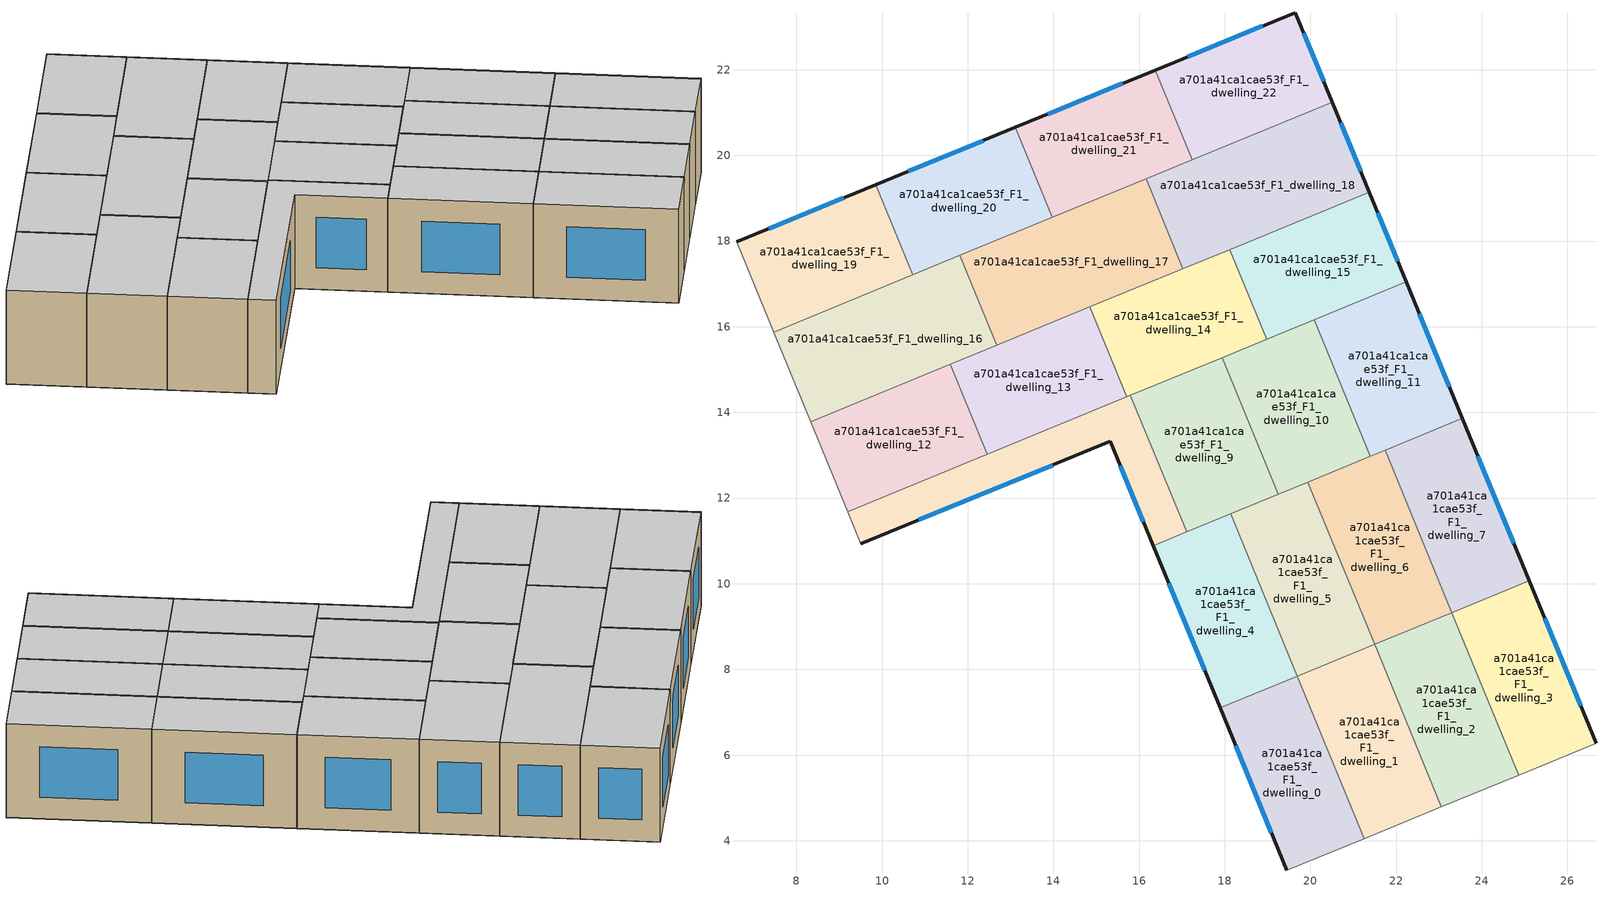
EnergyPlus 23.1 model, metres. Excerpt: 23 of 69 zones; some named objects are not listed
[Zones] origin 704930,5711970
a701a41ca1cae53f_F1_dwelling_0
 floor to a701a41ca1cae53f_F0_dwelling_0 (EU_floor_Construction): 21.26,4.05 19.7,7.84 17.89,7.1 19.45,3.31 z3
 wall outside (EU_wall_Construction): 19.45,3.31 17.89,7.1 z3:6
 wall adiabatic (EU_wall_Construction): 21.26,4.05 19.45,3.31 z3:6
 wall to a701a41ca1cae53f_F1_dwelling_1 (EU_wall_Construction): 19.7,7.84 21.26,4.05 z3:6
 wall to a701a41ca1cae53f_F1_dwelling_4 (EU_wall_Construction): 17.89,7.1 19.7,7.84 z3:6
 window (EU_Window_Construction): 19.09,4.19 18.25,6.22 z3.69:5.31
 ceiling to a701a41ca1cae53f_F2_dwelling_0 (EU_floor_Construction): 19.7,7.84 21.26,4.05 19.45,3.31 17.89,7.1 z6
a701a41ca1cae53f_F1_dwelling_1
 floor to a701a41ca1cae53f_F0_dwelling_1 (EU_floor_Construction): 23.06,4.79 21.5,8.58 19.7,7.84 21.26,4.05 z3
 wall to a701a41ca1cae53f_F1_dwelling_2 (EU_wall_Construction): 21.5,8.58 23.06,4.79 z3:6
 wall adiabatic (EU_wall_Construction): 23.06,4.79 21.26,4.05 z3:6
 wall to a701a41ca1cae53f_F1_dwelling_5 (EU_wall_Construction): 19.7,7.84 21.5,8.58 z3:6
 ceiling to a701a41ca1cae53f_F2_dwelling_1 (EU_floor_Construction): 21.5,8.58 23.06,4.79 21.26,4.05 19.7,7.84 z6
a701a41ca1cae53f_F1_dwelling_10
 floor to a701a41ca1cae53f_F0_dwelling_10 (EU_floor_Construction): 21.4,12.98 20.09,16.16 17.94,15.28 19.26,12.09 z3
 wall to a701a41ca1cae53f_F1_dwelling_11 (EU_wall_Construction): 20.09,16.16 21.4,12.98 z3:6
 wall to a701a41ca1cae53f_F1_dwelling_9 (EU_wall_Construction): 19.26,12.09 17.94,15.28 z3:6
 wall to a701a41ca1cae53f_F1_dwelling_6 (EU_wall_Construction): 21.4,12.98 19.94,12.37 z3:6
 wall to a701a41ca1cae53f_F1_dwelling_15 (EU_wall_Construction): 18.98,15.71 20.09,16.16 z3:6
 wall to a701a41ca1cae53f_F1_dwelling_14 (EU_wall_Construction): 17.94,15.28 18.98,15.71 z3:6
 wall to a701a41ca1cae53f_F1_dwelling_5 (EU_wall_Construction): 19.94,12.37 19.26,12.09 z3:6
 ceiling to a701a41ca1cae53f_F2_dwelling_10 (EU_floor_Construction): 20.09,16.16 21.4,12.98 19.26,12.09 17.94,15.28 z6
a701a41ca1cae53f_F1_dwelling_11
 floor to a701a41ca1cae53f_F0_dwelling_11 (EU_floor_Construction): 23.55,13.86 22.23,17.04 20.09,16.16 21.4,12.98 z3
 wall outside (EU_wall_Construction): 22.23,17.04 23.55,13.86 z3:6
 wall to a701a41ca1cae53f_F1_dwelling_7 (EU_wall_Construction): 23.55,13.86 21.74,13.12 z3:6
 wall to a701a41ca1cae53f_F1_dwelling_15 (EU_wall_Construction): 20.09,16.16 22.23,17.04 z3:6
 wall to a701a41ca1cae53f_F1_dwelling_6 (EU_wall_Construction): 21.74,13.12 21.4,12.98 z3:6
 window (EU_Window_Construction): 22.54,16.31 23.24,14.6 z3.69:5.31
 ceiling to a701a41ca1cae53f_F2_dwelling_11 (EU_floor_Construction): 22.23,17.04 23.55,13.86 21.4,12.98 20.09,16.16 z6
a701a41ca1cae53f_F1_dwelling_12
 floor to a701a41ca1cae53f_F0_dwelling_12 (EU_floor_Construction): 12.46,13.02 11.59,15.12 8.34,13.78 9.2,11.68 z3
 wall to a701a41ca1cae53f_F1_dwelling_13 (EU_wall_Construction): 11.59,15.12 12.46,13.02 z3:6
 wall adiabatic (EU_wall_Construction): 9.2,11.68 8.34,13.78 z3:6
 wall to a701a41ca1cae53f_F1_dwelling_8 (EU_wall_Construction): 12.46,13.02 9.2,11.68 z3:6
 wall to a701a41ca1cae53f_F1_dwelling_16 (EU_wall_Construction): 8.34,13.78 11.59,15.12 z3:6
 ceiling to a701a41ca1cae53f_F2_dwelling_12 (EU_floor_Construction): 11.59,15.12 12.46,13.02 9.2,11.68 8.34,13.78 z6
a701a41ca1cae53f_F1_dwelling_13
 floor to a701a41ca1cae53f_F0_dwelling_13 (EU_floor_Construction): 15.72,14.36 14.85,16.46 11.59,15.12 12.46,13.02 z3
 wall to a701a41ca1cae53f_F1_dwelling_14 (EU_wall_Construction): 14.85,16.46 15.72,14.36 z3:6
 wall to a701a41ca1cae53f_F1_dwelling_17 (EU_wall_Construction): 12.68,15.57 14.85,16.46 z3:6
 wall to a701a41ca1cae53f_F1_dwelling_8 (EU_wall_Construction): 15.72,14.36 12.46,13.02 z3:6
 wall to a701a41ca1cae53f_F1_dwelling_16 (EU_wall_Construction): 11.6,15.12 12.68,15.57 z3:6
 ceiling to a701a41ca1cae53f_F2_dwelling_13 (EU_floor_Construction): 14.85,16.46 15.72,14.36 12.46,13.02 11.59,15.12 z6
a701a41ca1cae53f_F1_dwelling_14
 floor to a701a41ca1cae53f_F0_dwelling_14 (EU_floor_Construction): 18.98,15.71 18.11,17.8 14.85,16.46 15.72,14.36 z3
 wall to a701a41ca1cae53f_F1_dwelling_15 (EU_wall_Construction): 18.11,17.8 18.98,15.71 z3:6
 wall to a701a41ca1cae53f_F1_dwelling_9 (EU_wall_Construction): 17.94,15.28 15.8,14.4 z3:6
 wall to a701a41ca1cae53f_F1_dwelling_18 (EU_wall_Construction): 17.03,17.36 18.11,17.8 z3:6
 wall to a701a41ca1cae53f_F1_dwelling_17 (EU_wall_Construction): 14.85,16.46 17.03,17.35 z3:6
 wall to a701a41ca1cae53f_F1_dwelling_8 (EU_wall_Construction): 15.8,14.4 15.72,14.36 z3:6
 ceiling to a701a41ca1cae53f_F2_dwelling_14 (EU_floor_Construction): 18.11,17.8 18.98,15.71 15.72,14.36 14.85,16.46 z6
a701a41ca1cae53f_F1_dwelling_15
 floor to a701a41ca1cae53f_F0_dwelling_15 (EU_floor_Construction): 22.23,17.04 21.37,19.14 18.11,17.8 18.98,15.71 z3
 wall outside (EU_wall_Construction): 21.37,19.14 22.23,17.04 z3:6
 wall to a701a41ca1cae53f_F1_dwelling_18 (EU_wall_Construction): 18.11,17.8 21.37,19.14 z3:6
 window (EU_Window_Construction): 21.57,18.66 22.04,17.53 z3.69:5.31
 ceiling to a701a41ca1cae53f_F2_dwelling_15 (EU_floor_Construction): 21.37,19.14 22.23,17.04 18.98,15.71 18.11,17.8 z6
a701a41ca1cae53f_F1_dwelling_16
 floor to a701a41ca1cae53f_F0_dwelling_16 (EU_floor_Construction): 12.68,15.57 11.82,17.67 7.47,15.88 8.34,13.78 z3
 wall to a701a41ca1cae53f_F1_dwelling_17 (EU_wall_Construction): 11.82,17.67 12.68,15.57 z3:6
 wall adiabatic (EU_wall_Construction): 8.34,13.78 7.47,15.88 z3:6
 wall to a701a41ca1cae53f_F1_dwelling_19 (EU_wall_Construction): 7.47,15.88 10.72,17.21 z3:6
 wall to a701a41ca1cae53f_F1_dwelling_20 (EU_wall_Construction): 10.72,17.21 11.82,17.66 z3:6
 ceiling to a701a41ca1cae53f_F2_dwelling_16 (EU_floor_Construction): 11.82,17.67 12.68,15.57 8.34,13.78 7.47,15.88 z6
a701a41ca1cae53f_F1_dwelling_17
 floor to a701a41ca1cae53f_F0_dwelling_17 (EU_floor_Construction): 17.03,17.36 16.16,19.45 11.82,17.67 12.68,15.57 z3
 wall to a701a41ca1cae53f_F1_dwelling_18 (EU_wall_Construction): 16.16,19.45 17.03,17.36 z3:6
 wall to a701a41ca1cae53f_F1_dwelling_21 (EU_wall_Construction): 13.98,18.55 16.16,19.45 z3:6
 wall to a701a41ca1cae53f_F1_dwelling_20 (EU_wall_Construction): 11.82,17.67 13.98,18.55 z3:6
 ceiling to a701a41ca1cae53f_F2_dwelling_17 (EU_floor_Construction): 16.16,19.45 17.03,17.36 12.68,15.57 11.82,17.67 z6
a701a41ca1cae53f_F1_dwelling_18
 floor to a701a41ca1cae53f_F0_dwelling_18 (EU_floor_Construction): 21.37,19.14 20.51,21.24 16.16,19.45 17.03,17.36 z3
 wall outside (EU_wall_Construction): 20.51,21.24 21.37,19.14 z3:6
 wall to a701a41ca1cae53f_F1_dwelling_22 (EU_wall_Construction): 17.24,19.9 20.51,21.24 z3:6
 wall to a701a41ca1cae53f_F1_dwelling_21 (EU_wall_Construction): 16.16,19.45 17.24,19.9 z3:6
 window (EU_Window_Construction): 20.71,20.76 21.17,19.63 z3.69:5.31
 ceiling to a701a41ca1cae53f_F2_dwelling_18 (EU_floor_Construction): 20.51,21.24 21.37,19.14 17.03,17.36 16.16,19.45 z6
a701a41ca1cae53f_F1_dwelling_19
 floor to a701a41ca1cae53f_F0_dwelling_19 (EU_floor_Construction): 10.72,17.21 9.85,19.32 6.6,17.98 7.47,15.88 z3
 wall outside (EU_wall_Construction): 6.6,17.98 9.85,19.32 z3:6
 wall to a701a41ca1cae53f_F1_dwelling_20 (EU_wall_Construction): 9.85,19.32 10.72,17.21 z3:6
 wall adiabatic (EU_wall_Construction): 7.47,15.88 6.6,17.98 z3:6
 window (EU_Window_Construction): 7.36,18.29 9.1,19.01 z3.69:5.31
 ceiling to a701a41ca1cae53f_F2_dwelling_19 (EU_floor_Construction): 9.85,19.32 10.72,17.21 7.47,15.88 6.6,17.98 z6
a701a41ca1cae53f_F1_dwelling_2
 floor to a701a41ca1cae53f_F0_dwelling_2 (EU_floor_Construction): 24.86,5.53 23.3,9.33 21.5,8.58 23.06,4.79 z3
 wall to a701a41ca1cae53f_F1_dwelling_3 (EU_wall_Construction): 23.3,9.33 24.86,5.53 z3:6
 wall adiabatic (EU_wall_Construction): 24.86,5.53 23.06,4.79 z3:6
 wall to a701a41ca1cae53f_F1_dwelling_6 (EU_wall_Construction): 21.5,8.58 23.3,9.33 z3:6
 ceiling to a701a41ca1cae53f_F2_dwelling_2 (EU_floor_Construction): 23.3,9.33 24.86,5.53 23.06,4.79 21.5,8.58 z6
a701a41ca1cae53f_F1_dwelling_20
 floor to a701a41ca1cae53f_F0_dwelling_20 (EU_floor_Construction): 13.98,18.55 13.11,20.65 9.85,19.32 10.72,17.21 z3
 wall outside (EU_wall_Construction): 9.85,19.32 13.11,20.65 z3:6
 wall to a701a41ca1cae53f_F1_dwelling_21 (EU_wall_Construction): 13.11,20.65 13.98,18.55 z3:6
 window (EU_Window_Construction): 10.61,19.62 12.36,20.34 z3.69:5.31
 ceiling to a701a41ca1cae53f_F2_dwelling_20 (EU_floor_Construction): 13.11,20.65 13.98,18.55 10.72,17.21 9.85,19.32 z6
a701a41ca1cae53f_F1_dwelling_21
 floor to a701a41ca1cae53f_F0_dwelling_21 (EU_floor_Construction): 17.24,19.9 16.38,21.99 13.11,20.65 13.98,18.55 z3
 wall outside (EU_wall_Construction): 13.11,20.65 16.38,21.99 z3:6
 wall to a701a41ca1cae53f_F1_dwelling_22 (EU_wall_Construction): 16.38,21.99 17.24,19.9 z3:6
 window (EU_Window_Construction): 13.87,20.96 15.62,21.68 z3.69:5.31
 ceiling to a701a41ca1cae53f_F2_dwelling_21 (EU_floor_Construction): 16.38,21.99 17.24,19.9 13.98,18.55 13.11,20.65 z6
a701a41ca1cae53f_F1_dwelling_22
 floor to a701a41ca1cae53f_F0_dwelling_22 (EU_floor_Construction): 20.51,21.24 19.65,23.33 16.38,21.99 17.24,19.9 z3
 wall outside (EU_wall_Construction): 16.38,21.99 19.65,23.33 20.51,21.24 z3:6
 window (EU_Window_Construction): 17.14,22.3 18.89,23.02 / 19.85,22.85 20.31,21.73 z3.69:5.31
 ceiling to a701a41ca1cae53f_F2_dwelling_22 (EU_floor_Construction): 19.65,23.33 20.51,21.24 17.24,19.9 16.38,21.99 z6
a701a41ca1cae53f_F1_dwelling_3
 floor to a701a41ca1cae53f_F0_dwelling_3 (EU_floor_Construction): 26.67,6.28 25.11,10.07 23.3,9.33 24.86,5.53 z3
 wall outside (EU_wall_Construction): 25.11,10.07 26.67,6.28 z3:6
 wall adiabatic (EU_wall_Construction): 26.67,6.28 24.86,5.53 z3:6
 wall to a701a41ca1cae53f_F1_dwelling_7 (EU_wall_Construction): 23.3,9.33 25.11,10.07 z3:6
 window (EU_Window_Construction): 25.47,9.19 26.31,7.15 z3.69:5.31
 ceiling to a701a41ca1cae53f_F2_dwelling_3 (EU_floor_Construction): 25.11,10.07 26.67,6.28 24.86,5.53 23.3,9.33 z6
a701a41ca1cae53f_F1_dwelling_4
 floor to a701a41ca1cae53f_F0_dwelling_4 (EU_floor_Construction): 19.69,7.84 18.14,11.63 16.33,10.89 17.89,7.1 z3
 wall outside (EU_wall_Construction): 17.89,7.1 16.33,10.89 z3:6
 wall to a701a41ca1cae53f_F1_dwelling_5 (EU_wall_Construction): 18.14,11.63 19.69,7.84 z3:6
 wall to a701a41ca1cae53f_F1_dwelling_9 (EU_wall_Construction): 17.11,11.21 18.14,11.63 z3:6
 wall to a701a41ca1cae53f_F1_dwelling_8 (EU_wall_Construction): 16.33,10.89 17.11,11.21 z3:6
 window (EU_Window_Construction): 17.53,7.98 16.69,10.01 z3.69:5.31
 ceiling to a701a41ca1cae53f_F2_dwelling_4 (EU_floor_Construction): 18.14,11.63 19.69,7.84 17.89,7.1 16.33,10.89 z6
a701a41ca1cae53f_F1_dwelling_5
 floor to a701a41ca1cae53f_F0_dwelling_5 (EU_floor_Construction): 21.5,8.58 19.94,12.38 18.14,11.63 19.69,7.84 z3
 wall to a701a41ca1cae53f_F1_dwelling_6 (EU_wall_Construction): 19.94,12.38 21.5,8.58 z3:6
 wall to a701a41ca1cae53f_F1_dwelling_9 (EU_wall_Construction): 18.14,11.63 19.25,12.09 z3:6
 ceiling to a701a41ca1cae53f_F2_dwelling_5 (EU_floor_Construction): 19.94,12.38 21.5,8.58 19.69,7.84 18.14,11.63 z6
a701a41ca1cae53f_F1_dwelling_6
 floor to a701a41ca1cae53f_F0_dwelling_6 (EU_floor_Construction): 23.3,9.33 21.74,13.12 19.94,12.38 21.5,8.58 z3
 wall to a701a41ca1cae53f_F1_dwelling_7 (EU_wall_Construction): 21.74,13.12 23.3,9.33 z3:6
 ceiling to a701a41ca1cae53f_F2_dwelling_6 (EU_floor_Construction): 21.74,13.12 23.3,9.33 21.5,8.58 19.94,12.38 z6
a701a41ca1cae53f_F1_dwelling_7
 floor to a701a41ca1cae53f_F0_dwelling_7 (EU_floor_Construction): 25.11,10.07 23.55,13.86 21.74,13.12 23.3,9.33 z3
 wall outside (EU_wall_Construction): 23.55,13.86 25.11,10.07 z3:6
 window (EU_Window_Construction): 23.91,12.98 24.74,10.95 z3.69:5.31
 ceiling to a701a41ca1cae53f_F2_dwelling_7 (EU_floor_Construction): 23.55,13.86 25.11,10.07 23.3,9.33 21.74,13.12 z6
a701a41ca1cae53f_F1_dwelling_8
 floor to a701a41ca1cae53f_F0_dwelling_8 (EU_floor_Construction): 17.11,11.21 15.8,14.4 9.2,11.68 9.51,10.94 15.33,13.32 16.33,10.89 z3
 wall outside (EU_wall_Construction): 16.33,10.89 15.33,13.32 9.51,10.94 z3:6
 wall adiabatic (EU_wall_Construction): 9.51,10.94 9.2,11.68 z3:6
 wall to a701a41ca1cae53f_F1_dwelling_9 (EU_wall_Construction): 15.8,14.4 17.11,11.21 z3:6
 window (EU_Window_Construction): 16.1,11.45 15.56,12.76 / 13.98,12.77 10.85,11.49 z3.69:5.31
 ceiling to a701a41ca1cae53f_F2_dwelling_8 (EU_floor_Construction): 15.8,14.4 17.11,11.21 16.33,10.89 15.33,13.32 9.51,10.94 9.2,11.68 z6
a701a41ca1cae53f_F1_dwelling_9
 floor to a701a41ca1cae53f_F0_dwelling_9 (EU_floor_Construction): 19.26,12.09 17.94,15.28 15.8,14.4 17.11,11.21 z3
 ceiling to a701a41ca1cae53f_F2_dwelling_9 (EU_floor_Construction): 17.94,15.28 19.26,12.09 17.11,11.21 15.8,14.4 z6
[Building]
EU S2 Campaign: North Axis=0; Terrain=City; Solar Distribution=FullExterior
[Site:Location]
London: Latitude=51.5; Longitude=-0.5; Time Zone=0; Elevation=25
[SizingPeriod:WeatherFileDays]
AnnualSizingPeriod: Begin Month=1; Begin Day of Month=1; End Month=12; End Day of Month=31; Day of Week for Start Day=Monday; Use Weather File Daylight Saving Period=No; Use Weather File Rain and Snow Indicators=No
[MATERIAL]
EU_InternalMass_Material: Roughness=MediumRough; Thickness=0.1; Conductivity=1; Density=1800; Specific Heat=900; Thermal Absorptance=0.9; Solar Absorptance=0.7; Visible Absorptance=0.7
[MATERIAL:NOMASS] Roughness=MediumRough; Thermal Absorptance=0.9; Solar Absorptance=0.7; Visible Absorptance=0.7
Name | Thermal Resistance
EU_wall_NoMass | 0.635353
EU_floor_NoMass | 1.96382
[WINDOWMATERIAL:SIMPLEGLAZINGSYSTEM]
EU_Window_SimpleGlazing: UFactor=2.96269; Solar Heat Gain Coefficient=0.76; Visible Transmittance=0.76
[CONSTRUCTION]
EU_wall_Construction: EU_wall_NoMass
EU_floor_Construction: EU_floor_NoMass
EU_InternalMass_Construction: EU_InternalMass_Material
EU_Window_Construction: EU_Window_SimpleGlazing
[ZONE] Type=1; Multiplier=1; Ceiling Height=autocalculate; Floor Area=autocalculate; Part of Total Floor Area=Yes
Name | Volume
a701a41ca1cae53f_F1_dwelling_0 | 23.9868
a701a41ca1cae53f_F1_dwelling_1; a701a41ca1cae53f_F1_dwelling_2 | 23.978
a701a41ca1cae53f_F1_dwelling_10 | 23.9905
a701a41ca1cae53f_F1_dwelling_11 | 23.9758
a701a41ca1cae53f_F1_dwelling_12 | 23.9861
a701a41ca1cae53f_F1_dwelling_13; a701a41ca1cae53f_F1_dwelling_14 | 23.9883
a701a41ca1cae53f_F1_dwelling_15 | 23.9854
a701a41ca1cae53f_F1_dwelling_16 | 31.9739
a701a41ca1cae53f_F1_dwelling_17 | 31.9827
a701a41ca1cae53f_F1_dwelling_18 | 31.9856
a701a41ca1cae53f_F1_dwelling_19 | 23.9766
a701a41ca1cae53f_F1_dwelling_20 | 23.9832
a701a41ca1cae53f_F1_dwelling_21; a701a41ca1cae53f_F1_dwelling_22; a701a41ca1cae53f_F1_dwelling_8 | 23.9817
a701a41ca1cae53f_F1_dwelling_3 | 23.9919
a701a41ca1cae53f_F1_dwelling_4 | 23.9897
a701a41ca1cae53f_F1_dwelling_5 | 23.9824
a701a41ca1cae53f_F1_dwelling_6 | 23.989
a701a41ca1cae53f_F1_dwelling_7; a701a41ca1cae53f_F1_dwelling_9 | 23.9773
[INTERNALMASS] Construction=EU_InternalMass_Construction
Name | Zone or ZoneList | Surface Area
a701a41ca1cae53f_F1_dwelling_0_EU_InternalMass | a701a41ca1cae53f_F1_dwelling_0 | 7.99753
a701a41ca1cae53f_F1_dwelling_1_EU_InternalMass | a701a41ca1cae53f_F1_dwelling_1 | 7.99254
a701a41ca1cae53f_F1_dwelling_2_EU_InternalMass | a701a41ca1cae53f_F1_dwelling_2 | 7.99281
a701a41ca1cae53f_F1_dwelling_3_EU_InternalMass | a701a41ca1cae53f_F1_dwelling_3 | 7.99688
a701a41ca1cae53f_F1_dwelling_4_EU_InternalMass | a701a41ca1cae53f_F1_dwelling_4 | 7.99636
a701a41ca1cae53f_F1_dwelling_5_EU_InternalMass | a701a41ca1cae53f_F1_dwelling_5 | 7.99422
a701a41ca1cae53f_F1_dwelling_6_EU_InternalMass | a701a41ca1cae53f_F1_dwelling_6 | 7.99648
a701a41ca1cae53f_F1_dwelling_7_EU_InternalMass | a701a41ca1cae53f_F1_dwelling_7 | 7.99269
a701a41ca1cae53f_F1_dwelling_8_EU_InternalMass | a701a41ca1cae53f_F1_dwelling_8 | 7.99389
a701a41ca1cae53f_F1_dwelling_9_EU_InternalMass | a701a41ca1cae53f_F1_dwelling_9 | 7.992
a701a41ca1cae53f_F1_dwelling_10_EU_InternalMass | a701a41ca1cae53f_F1_dwelling_10 | 7.99692
a701a41ca1cae53f_F1_dwelling_11_EU_InternalMass | a701a41ca1cae53f_F1_dwelling_11 | 7.992
a701a41ca1cae53f_F1_dwelling_12_EU_InternalMass | a701a41ca1cae53f_F1_dwelling_12 | 7.99563
a701a41ca1cae53f_F1_dwelling_13_EU_InternalMass | a701a41ca1cae53f_F1_dwelling_13 | 7.99601
a701a41ca1cae53f_F1_dwelling_14_EU_InternalMass | a701a41ca1cae53f_F1_dwelling_14 | 7.99601
a701a41ca1cae53f_F1_dwelling_15_EU_InternalMass | a701a41ca1cae53f_F1_dwelling_15 | 7.99548
a701a41ca1cae53f_F1_dwelling_16_EU_InternalMass | a701a41ca1cae53f_F1_dwelling_16 | 10.658
a701a41ca1cae53f_F1_dwelling_17_EU_InternalMass | a701a41ca1cae53f_F1_dwelling_17 | 10.661
a701a41ca1cae53f_F1_dwelling_18_EU_InternalMass | a701a41ca1cae53f_F1_dwelling_18 | 10.6618
a701a41ca1cae53f_F1_dwelling_19_EU_InternalMass | a701a41ca1cae53f_F1_dwelling_19 | 7.99258
a701a41ca1cae53f_F1_dwelling_20_EU_InternalMass | a701a41ca1cae53f_F1_dwelling_20 | 7.99457
a701a41ca1cae53f_F1_dwelling_21_EU_InternalMass | a701a41ca1cae53f_F1_dwelling_21 | 7.99483
a701a41ca1cae53f_F1_dwelling_22_EU_InternalMass | a701a41ca1cae53f_F1_dwelling_22 | 7.99389
[OTHEREQUIPMENT] Fuel Type=Electricity; Design Level Calculation Method=Watts/Area; Power per Zone Floor Area=1; Fraction Latent=0; Fraction Radiant=0; Fraction Lost=0; Carbon Dioxide Generation Rate=0; EndUse Subcategory=EU_Step8_InternalGains
Name | Zone or ZoneList or Space or SpaceList | Schedule
EU_Step8_InternalGain_a701a41ca1cae53f_F1_dwelling_0_f000 | a701a41ca1cae53f_F1_dwelling_0 | EU_Step8_GainSchedule_a701a41ca1cae53f_F1_dwelling_0_f000
EU_Step8_InternalGain_a701a41ca1cae53f_F1_dwelling_1_f000 | a701a41ca1cae53f_F1_dwelling_1 | EU_Step8_GainSchedule_a701a41ca1cae53f_F1_dwelling_1_f000
EU_Step8_InternalGain_a701a41ca1cae53f_F1_dwelling_2_f000 | a701a41ca1cae53f_F1_dwelling_2 | EU_Step8_GainSchedule_a701a41ca1cae53f_F1_dwelling_2_f000
EU_Step8_InternalGain_a701a41ca1cae53f_F1_dwelling_3_f000 | a701a41ca1cae53f_F1_dwelling_3 | EU_Step8_GainSchedule_a701a41ca1cae53f_F1_dwelling_3_f000
EU_Step8_InternalGain_a701a41ca1cae53f_F1_dwelling_4_f000 | a701a41ca1cae53f_F1_dwelling_4 | EU_Step8_GainSchedule_a701a41ca1cae53f_F1_dwelling_4_f000
EU_Step8_InternalGain_a701a41ca1cae53f_F1_dwelling_5_f000 | a701a41ca1cae53f_F1_dwelling_5 | EU_Step8_GainSchedule_a701a41ca1cae53f_F1_dwelling_5_f000
EU_Step8_InternalGain_a701a41ca1cae53f_F1_dwelling_6_f000 | a701a41ca1cae53f_F1_dwelling_6 | EU_Step8_GainSchedule_a701a41ca1cae53f_F1_dwelling_6_f000
EU_Step8_InternalGain_a701a41ca1cae53f_F1_dwelling_7_f000 | a701a41ca1cae53f_F1_dwelling_7 | EU_Step8_GainSchedule_a701a41ca1cae53f_F1_dwelling_7_f000
EU_Step8_InternalGain_a701a41ca1cae53f_F1_dwelling_8_f000 | a701a41ca1cae53f_F1_dwelling_8 | EU_Step8_GainSchedule_a701a41ca1cae53f_F1_dwelling_8_f000
EU_Step8_InternalGain_a701a41ca1cae53f_F1_dwelling_9_f000 | a701a41ca1cae53f_F1_dwelling_9 | EU_Step8_GainSchedule_a701a41ca1cae53f_F1_dwelling_9_f000
EU_Step8_InternalGain_a701a41ca1cae53f_F1_dwelling_10_f000 | a701a41ca1cae53f_F1_dwelling_10 | EU_Step8_GainSchedule_a701a41ca1cae53f_F1_dwelling_10_f000
EU_Step8_InternalGain_a701a41ca1cae53f_F1_dwelling_11_f000 | a701a41ca1cae53f_F1_dwelling_11 | EU_Step8_GainSchedule_a701a41ca1cae53f_F1_dwelling_11_f000
EU_Step8_InternalGain_a701a41ca1cae53f_F1_dwelling_12_f000 | a701a41ca1cae53f_F1_dwelling_12 | EU_Step8_GainSchedule_a701a41ca1cae53f_F1_dwelling_12_f000
EU_Step8_InternalGain_a701a41ca1cae53f_F1_dwelling_13_f000 | a701a41ca1cae53f_F1_dwelling_13 | EU_Step8_GainSchedule_a701a41ca1cae53f_F1_dwelling_13_f000
EU_Step8_InternalGain_a701a41ca1cae53f_F1_dwelling_14_f000 | a701a41ca1cae53f_F1_dwelling_14 | EU_Step8_GainSchedule_a701a41ca1cae53f_F1_dwelling_14_f000
EU_Step8_InternalGain_a701a41ca1cae53f_F1_dwelling_15_f000 | a701a41ca1cae53f_F1_dwelling_15 | EU_Step8_GainSchedule_a701a41ca1cae53f_F1_dwelling_15_f000
EU_Step8_InternalGain_a701a41ca1cae53f_F1_dwelling_16_f000 | a701a41ca1cae53f_F1_dwelling_16 | EU_Step8_GainSchedule_a701a41ca1cae53f_F1_dwelling_16_f000
EU_Step8_InternalGain_a701a41ca1cae53f_F1_dwelling_17_f000 | a701a41ca1cae53f_F1_dwelling_17 | EU_Step8_GainSchedule_a701a41ca1cae53f_F1_dwelling_17_f000
EU_Step8_InternalGain_a701a41ca1cae53f_F1_dwelling_18_f000 | a701a41ca1cae53f_F1_dwelling_18 | EU_Step8_GainSchedule_a701a41ca1cae53f_F1_dwelling_18_f000
EU_Step8_InternalGain_a701a41ca1cae53f_F1_dwelling_19_f000 | a701a41ca1cae53f_F1_dwelling_19 | EU_Step8_GainSchedule_a701a41ca1cae53f_F1_dwelling_19_f000
EU_Step8_InternalGain_a701a41ca1cae53f_F1_dwelling_20_f000 | a701a41ca1cae53f_F1_dwelling_20 | EU_Step8_GainSchedule_a701a41ca1cae53f_F1_dwelling_20_f000
EU_Step8_InternalGain_a701a41ca1cae53f_F1_dwelling_21_f000 | a701a41ca1cae53f_F1_dwelling_21 | EU_Step8_GainSchedule_a701a41ca1cae53f_F1_dwelling_21_f000
EU_Step8_InternalGain_a701a41ca1cae53f_F1_dwelling_22_f000 | a701a41ca1cae53f_F1_dwelling_22 | EU_Step8_GainSchedule_a701a41ca1cae53f_F1_dwelling_22_f000
[ZONEVENTILATION:DESIGNFLOWRATE] Schedule=EU_AlwaysOn; Design Flow Rate Calculation Method=AirChanges/Hour; Air Changes per Hour=0.555504; Ventilation Type=Natural; Fan Pressure Rise=0; Fan Total Efficiency=1; Constant Term Coefficient=1; Temperature Term Coefficient=0; Velocity Term Coefficient=0; Velocity Squared Term Coefficient=0; Minimum Indoor Temperature=-100; Maximum Indoor Temperature=100; Delta Temperature=-100; Minimum Outdoor Temperature=-100; Maximum Outdoor Temperature=100; Maximum Wind Speed=40
Name | Zone or ZoneList or Space or SpaceList
EU_ConstantAir_a701a41ca1cae53f_F1_dwelling_0 | a701a41ca1cae53f_F1_dwelling_0
EU_ConstantAir_a701a41ca1cae53f_F1_dwelling_1 | a701a41ca1cae53f_F1_dwelling_1
EU_ConstantAir_a701a41ca1cae53f_F1_dwelling_2 | a701a41ca1cae53f_F1_dwelling_2
EU_ConstantAir_a701a41ca1cae53f_F1_dwelling_3 | a701a41ca1cae53f_F1_dwelling_3
EU_ConstantAir_a701a41ca1cae53f_F1_dwelling_4 | a701a41ca1cae53f_F1_dwelling_4
EU_ConstantAir_a701a41ca1cae53f_F1_dwelling_5 | a701a41ca1cae53f_F1_dwelling_5
EU_ConstantAir_a701a41ca1cae53f_F1_dwelling_6 | a701a41ca1cae53f_F1_dwelling_6
EU_ConstantAir_a701a41ca1cae53f_F1_dwelling_7 | a701a41ca1cae53f_F1_dwelling_7
EU_ConstantAir_a701a41ca1cae53f_F1_dwelling_8 | a701a41ca1cae53f_F1_dwelling_8
EU_ConstantAir_a701a41ca1cae53f_F1_dwelling_9 | a701a41ca1cae53f_F1_dwelling_9
EU_ConstantAir_a701a41ca1cae53f_F1_dwelling_10 | a701a41ca1cae53f_F1_dwelling_10
EU_ConstantAir_a701a41ca1cae53f_F1_dwelling_11 | a701a41ca1cae53f_F1_dwelling_11
EU_ConstantAir_a701a41ca1cae53f_F1_dwelling_12 | a701a41ca1cae53f_F1_dwelling_12
EU_ConstantAir_a701a41ca1cae53f_F1_dwelling_13 | a701a41ca1cae53f_F1_dwelling_13
EU_ConstantAir_a701a41ca1cae53f_F1_dwelling_14 | a701a41ca1cae53f_F1_dwelling_14
EU_ConstantAir_a701a41ca1cae53f_F1_dwelling_15 | a701a41ca1cae53f_F1_dwelling_15
EU_ConstantAir_a701a41ca1cae53f_F1_dwelling_16 | a701a41ca1cae53f_F1_dwelling_16
EU_ConstantAir_a701a41ca1cae53f_F1_dwelling_17 | a701a41ca1cae53f_F1_dwelling_17
EU_ConstantAir_a701a41ca1cae53f_F1_dwelling_18 | a701a41ca1cae53f_F1_dwelling_18
EU_ConstantAir_a701a41ca1cae53f_F1_dwelling_19 | a701a41ca1cae53f_F1_dwelling_19
EU_ConstantAir_a701a41ca1cae53f_F1_dwelling_20 | a701a41ca1cae53f_F1_dwelling_20
EU_ConstantAir_a701a41ca1cae53f_F1_dwelling_21 | a701a41ca1cae53f_F1_dwelling_21
EU_ConstantAir_a701a41ca1cae53f_F1_dwelling_22 | a701a41ca1cae53f_F1_dwelling_22
[HVACTEMPLATE:ZONE:IDEALLOADSAIRSYSTEM] System Availability Schedule=EU_AlwaysOn; Maximum Heating Supply Air Temperature=50; Minimum Cooling Supply Air Temperature=13; Maximum Heating Supply Air Humidity Ratio=0.0156; Minimum Cooling Supply Air Humidity Ratio=0.0077; Heating Limit=NoLimit; Cooling Limit=NoLimit; Heating Availability Schedule=EU_AlwaysOn; Cooling Availability Schedule=EU_CoolingOff; Dehumidification Control Type=ConstantSensibleHeatRatio; Cooling Sensible Heat Ratio=0.7; Dehumidification Setpoint=60; Humidification Control Type=None; Humidification Setpoint=30; Outdoor Air Method=None; Outdoor Air Flow Rate per Person=0.00944; Outdoor Air Flow Rate per Zone Floor Area=0; Outdoor Air Flow Rate per Zone=0; Demand Controlled Ventilation Type=None; Outdoor Air Economizer Type=NoEconomizer; Heat Recovery Type=None; Sensible Heat Recovery Effectiveness=0.7; Latent Heat Recovery Effectiveness=0.65
Name | Template Thermostat
a701a41ca1cae53f_F1_dwelling_0 | EU_HeatOnly_a701a41ca1cae53f_F1_dwelling_0
a701a41ca1cae53f_F1_dwelling_1 | EU_HeatOnly_a701a41ca1cae53f_F1_dwelling_1
a701a41ca1cae53f_F1_dwelling_2 | EU_HeatOnly_a701a41ca1cae53f_F1_dwelling_2
a701a41ca1cae53f_F1_dwelling_3 | EU_HeatOnly_a701a41ca1cae53f_F1_dwelling_3
a701a41ca1cae53f_F1_dwelling_4 | EU_HeatOnly_a701a41ca1cae53f_F1_dwelling_4
a701a41ca1cae53f_F1_dwelling_5 | EU_HeatOnly_a701a41ca1cae53f_F1_dwelling_5
a701a41ca1cae53f_F1_dwelling_6 | EU_HeatOnly_a701a41ca1cae53f_F1_dwelling_6
a701a41ca1cae53f_F1_dwelling_7 | EU_HeatOnly_a701a41ca1cae53f_F1_dwelling_7
a701a41ca1cae53f_F1_dwelling_8 | EU_HeatOnly_a701a41ca1cae53f_F1_dwelling_8
a701a41ca1cae53f_F1_dwelling_9 | EU_HeatOnly_a701a41ca1cae53f_F1_dwelling_9
a701a41ca1cae53f_F1_dwelling_10 | EU_HeatOnly_a701a41ca1cae53f_F1_dwelling_10
a701a41ca1cae53f_F1_dwelling_11 | EU_HeatOnly_a701a41ca1cae53f_F1_dwelling_11
a701a41ca1cae53f_F1_dwelling_12 | EU_HeatOnly_a701a41ca1cae53f_F1_dwelling_12
a701a41ca1cae53f_F1_dwelling_13 | EU_HeatOnly_a701a41ca1cae53f_F1_dwelling_13
a701a41ca1cae53f_F1_dwelling_14 | EU_HeatOnly_a701a41ca1cae53f_F1_dwelling_14
a701a41ca1cae53f_F1_dwelling_15 | EU_HeatOnly_a701a41ca1cae53f_F1_dwelling_15
a701a41ca1cae53f_F1_dwelling_16 | EU_HeatOnly_a701a41ca1cae53f_F1_dwelling_16
a701a41ca1cae53f_F1_dwelling_17 | EU_HeatOnly_a701a41ca1cae53f_F1_dwelling_17
a701a41ca1cae53f_F1_dwelling_18 | EU_HeatOnly_a701a41ca1cae53f_F1_dwelling_18
a701a41ca1cae53f_F1_dwelling_19 | EU_HeatOnly_a701a41ca1cae53f_F1_dwelling_19
a701a41ca1cae53f_F1_dwelling_20 | EU_HeatOnly_a701a41ca1cae53f_F1_dwelling_20
a701a41ca1cae53f_F1_dwelling_21 | EU_HeatOnly_a701a41ca1cae53f_F1_dwelling_21
a701a41ca1cae53f_F1_dwelling_22 | EU_HeatOnly_a701a41ca1cae53f_F1_dwelling_22
[SIZING:ZONE] Zone Cooling Design Supply Air Temperature Input Method=SupplyAirTemperature; Zone Cooling Design Supply Air Temperature=13; Zone Heating Design Supply Air Temperature Input Method=SupplyAirTemperature; Zone Heating Design Supply Air Temperature=50; Zone Cooling Design Supply Air Humidity Ratio=0.008; Zone Heating Design Supply Air Humidity Ratio=0.008; Cooling Design Air Flow Method=DesignDay; Cooling Design Air Flow Rate=0; Cooling Minimum Air Flow per Zone Floor Area=0.000762; Cooling Minimum Air Flow=0; Cooling Minimum Air Flow Fraction=0.2; Heating Design Air Flow Method=DesignDay; Heating Design Air Flow Rate=0; Heating Maximum Air Flow per Zone Floor Area=0.002032; Heating Maximum Air Flow=0.141576; Heating Maximum Air Flow Fraction=0.3; Account for Dedicated Outdoor Air System=No; Dedicated Outdoor Air System Control Strategy=NeutralSupplyAir; Dedicated Outdoor Air Low Setpoint Temperature for Design=autosize; Dedicated Outdoor Air High Setpoint Temperature for Design=autosize; Zone Load Sizing Method=Sensible Load Only No Latent Load; Zone Latent Cooling Design Supply Air Humidity Ratio Input Method=HumidityRatioDifference; Zone Cooling Design Supply Air Humidity Ratio Difference=0.005; Zone Latent Heating Design Supply Air Humidity Ratio Input Method=HumidityRatioDifference; Zone Humidification Design Supply Air Humidity Ratio Difference=0.005
a701a41ca1cae53f_F1_dwelling_0; a701a41ca1cae53f_F1_dwelling_1; a701a41ca1cae53f_F1_dwelling_2; a701a41ca1cae53f_F1_dwelling_3; a701a41ca1cae53f_F1_dwelling_4; a701a41ca1cae53f_F1_dwelling_5; a701a41ca1cae53f_F1_dwelling_6; a701a41ca1cae53f_F1_dwelling_7; a701a41ca1cae53f_F1_dwelling_8; a701a41ca1cae53f_F1_dwelling_9; a701a41ca1cae53f_F1_dwelling_10; a701a41ca1cae53f_F1_dwelling_11; a701a41ca1cae53f_F1_dwelling_12; a701a41ca1cae53f_F1_dwelling_13; a701a41ca1cae53f_F1_dwelling_14; a701a41ca1cae53f_F1_dwelling_15; a701a41ca1cae53f_F1_dwelling_16; a701a41ca1cae53f_F1_dwelling_17; a701a41ca1cae53f_F1_dwelling_18; a701a41ca1cae53f_F1_dwelling_19; a701a41ca1cae53f_F1_dwelling_20; a701a41ca1cae53f_F1_dwelling_21; a701a41ca1cae53f_F1_dwelling_22
[SCHEDULE:CONSTANT]
Name | Hourly Value
EU_AlwaysOn | 1
EU_CoolingOff | 0
[SCHEDULE:FILE] Column Number=1; Rows to Skip at Top=0; Number of Hours of Data=8760; Column Separator=Comma; Interpolate to Timestep=No; Minutes per Item=60; Adjust Schedule for Daylight Savings=Yes
Name | File
EU_Step8_GainSchedule_a701a41ca1cae53f_F1_dwelling_0_f000 | ../../schedules/a701a41ca1cae53f/a701a41ca1cae53f_F1_dwelling_0_f000_gain.csv
EU_Step8_GainSchedule_a701a41ca1cae53f_F1_dwelling_1_f000 | ../../schedules/a701a41ca1cae53f/a701a41ca1cae53f_F1_dwelling_1_f000_gain.csv
EU_Step8_GainSchedule_a701a41ca1cae53f_F1_dwelling_2_f000 | ../../schedules/a701a41ca1cae53f/a701a41ca1cae53f_F1_dwelling_2_f000_gain.csv
EU_Step8_GainSchedule_a701a41ca1cae53f_F1_dwelling_3_f000 | ../../schedules/a701a41ca1cae53f/a701a41ca1cae53f_F1_dwelling_3_f000_gain.csv
EU_Step8_GainSchedule_a701a41ca1cae53f_F1_dwelling_4_f000 | ../../schedules/a701a41ca1cae53f/a701a41ca1cae53f_F1_dwelling_4_f000_gain.csv
EU_Step8_GainSchedule_a701a41ca1cae53f_F1_dwelling_5_f000 | ../../schedules/a701a41ca1cae53f/a701a41ca1cae53f_F1_dwelling_5_f000_gain.csv
EU_Step8_GainSchedule_a701a41ca1cae53f_F1_dwelling_6_f000 | ../../schedules/a701a41ca1cae53f/a701a41ca1cae53f_F1_dwelling_6_f000_gain.csv
EU_Step8_GainSchedule_a701a41ca1cae53f_F1_dwelling_7_f000 | ../../schedules/a701a41ca1cae53f/a701a41ca1cae53f_F1_dwelling_7_f000_gain.csv
EU_Step8_GainSchedule_a701a41ca1cae53f_F1_dwelling_8_f000 | ../../schedules/a701a41ca1cae53f/a701a41ca1cae53f_F1_dwelling_8_f000_gain.csv
EU_Step8_GainSchedule_a701a41ca1cae53f_F1_dwelling_9_f000 | ../../schedules/a701a41ca1cae53f/a701a41ca1cae53f_F1_dwelling_9_f000_gain.csv
EU_Step8_GainSchedule_a701a41ca1cae53f_F1_dwelling_10_f000 | ../../schedules/a701a41ca1cae53f/a701a41ca1cae53f_F1_dwelling_10_f000_gain.csv
EU_Step8_GainSchedule_a701a41ca1cae53f_F1_dwelling_11_f000 | ../../schedules/a701a41ca1cae53f/a701a41ca1cae53f_F1_dwelling_11_f000_gain.csv
EU_Step8_GainSchedule_a701a41ca1cae53f_F1_dwelling_12_f000 | ../../schedules/a701a41ca1cae53f/a701a41ca1cae53f_F1_dwelling_12_f000_gain.csv
EU_Step8_GainSchedule_a701a41ca1cae53f_F1_dwelling_13_f000 | ../../schedules/a701a41ca1cae53f/a701a41ca1cae53f_F1_dwelling_13_f000_gain.csv
EU_Step8_GainSchedule_a701a41ca1cae53f_F1_dwelling_14_f000 | ../../schedules/a701a41ca1cae53f/a701a41ca1cae53f_F1_dwelling_14_f000_gain.csv
EU_Step8_GainSchedule_a701a41ca1cae53f_F1_dwelling_15_f000 | ../../schedules/a701a41ca1cae53f/a701a41ca1cae53f_F1_dwelling_15_f000_gain.csv
EU_Step8_GainSchedule_a701a41ca1cae53f_F1_dwelling_16_f000 | ../../schedules/a701a41ca1cae53f/a701a41ca1cae53f_F1_dwelling_16_f000_gain.csv
EU_Step8_GainSchedule_a701a41ca1cae53f_F1_dwelling_17_f000 | ../../schedules/a701a41ca1cae53f/a701a41ca1cae53f_F1_dwelling_17_f000_gain.csv
EU_Step8_GainSchedule_a701a41ca1cae53f_F1_dwelling_18_f000 | ../../schedules/a701a41ca1cae53f/a701a41ca1cae53f_F1_dwelling_18_f000_gain.csv
EU_Step8_GainSchedule_a701a41ca1cae53f_F1_dwelling_19_f000 | ../../schedules/a701a41ca1cae53f/a701a41ca1cae53f_F1_dwelling_19_f000_gain.csv
EU_Step8_GainSchedule_a701a41ca1cae53f_F1_dwelling_20_f000 | ../../schedules/a701a41ca1cae53f/a701a41ca1cae53f_F1_dwelling_20_f000_gain.csv
EU_Step8_GainSchedule_a701a41ca1cae53f_F1_dwelling_21_f000 | ../../schedules/a701a41ca1cae53f/a701a41ca1cae53f_F1_dwelling_21_f000_gain.csv
EU_Step8_GainSchedule_a701a41ca1cae53f_F1_dwelling_22_f000 | ../../schedules/a701a41ca1cae53f/a701a41ca1cae53f_F1_dwelling_22_f000_gain.csv
